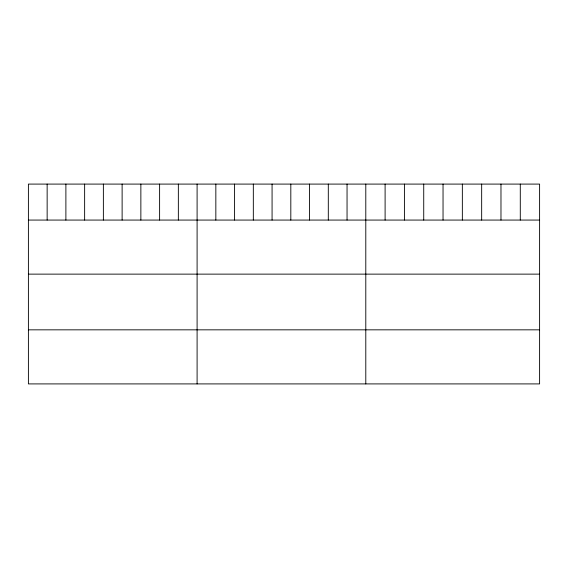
<?xml version="1.0" encoding="UTF-8"?>
<svg xmlns="http://www.w3.org/2000/svg" width="568" height="568" viewBox="0 0 568 568"><rect width="100%" height="100%" fill="white"/><g stroke="black" fill="none" stroke-linecap="round" stroke-linejoin="round"><path stroke-width="0.85" d="M539.6 220.064L539.6 383.911L28.4 383.911L28.4 184.089L539.6 184.089L539.6 220.064L28.4 220.064M28.4 274.131L539.6 274.131M28.4 329.838L539.6 329.838M520.288 184.089L520.288 220.064M500.976 184.089L500.976 220.064M481.664 184.089L481.664 220.064M462.352 184.089L462.352 220.064M443.04 184.089L443.04 220.064M423.728 184.089L423.728 220.064M404.416 184.089L404.416 220.064M385.104 184.089L385.104 220.064M365.792 184.089L365.792 383.911M347.048 184.089L347.048 220.064M328.304 184.089L328.304 220.064M309.56 184.089L309.56 220.064M290.816 184.089L290.816 220.064M272.072 184.089L272.072 220.064M253.328 184.089L253.328 220.064M234.584 184.089L234.584 220.064M215.84 184.089L215.84 220.064M197.096 184.089L197.096 383.911M178.352 184.089L178.352 220.064M159.608 184.089L159.608 220.064M140.864 184.089L140.864 220.064M122.12 184.089L122.12 220.064M103.376 184.089L103.376 220.064M84.632 184.089L84.632 220.064M65.888 184.089L65.888 220.064M47.144 184.089L47.144 220.064"/></g></svg>
